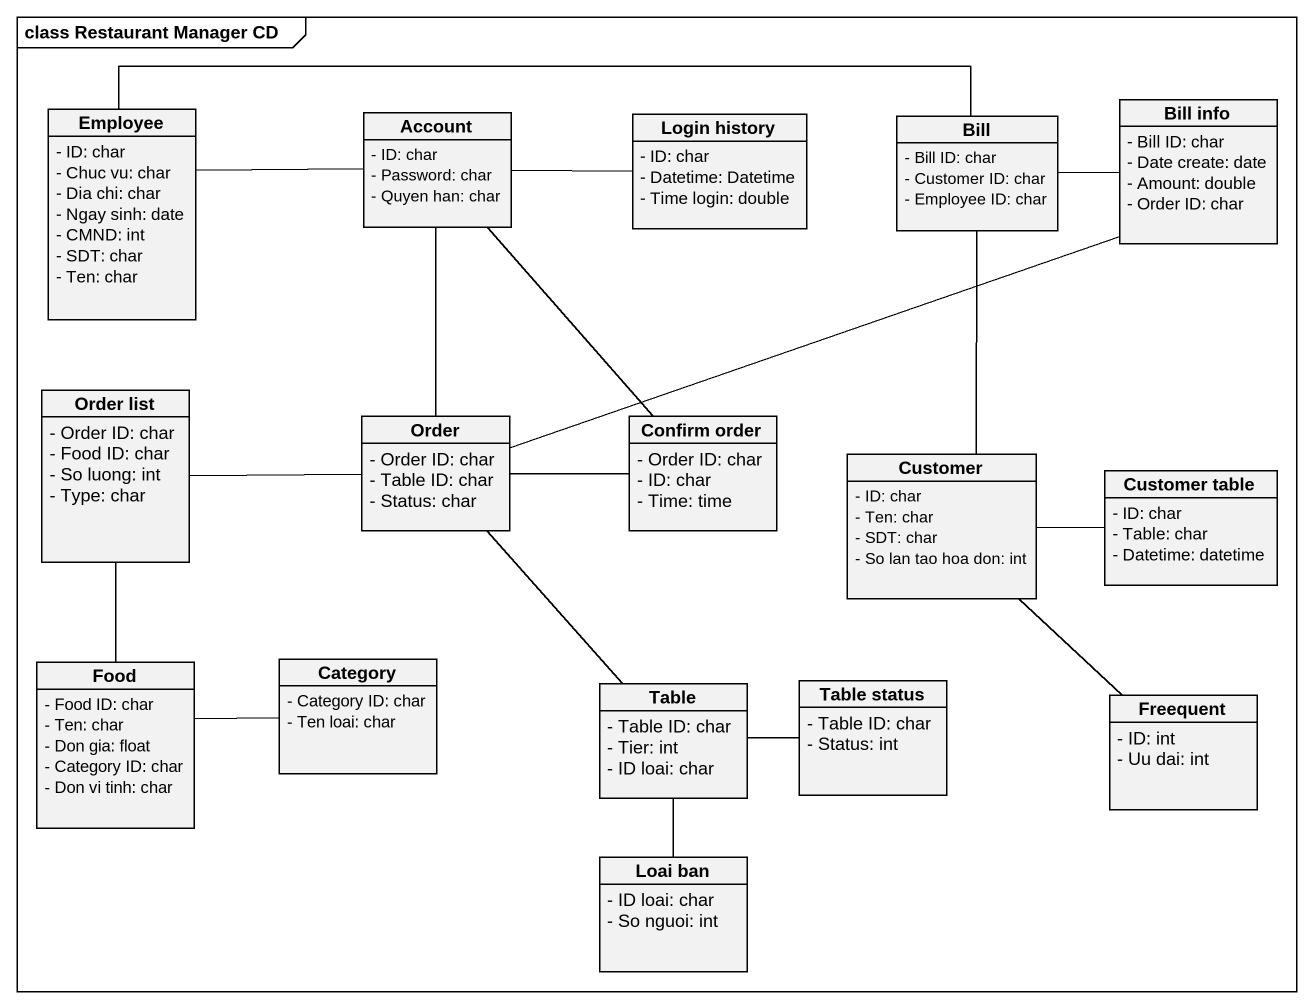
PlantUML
@startuml
mainframe class Restaurant Manager CD
hide circle
hide empty members
skinparam classAttributeIconSize 0
class Employee {
  - ID: char
  - Chuc vu: char
  - Dia chi: char
  - Ngay sinh: date
  - CMND: int
  - SDT: char
  - Ten: char
}
class Account {
  - ID: char
  - Password: char
  - Quyen han: char
}
class "Login history" as Login_history {
  - ID: char
  - Datetime: Datetime
  - Time login: double
}
class Bill {
  - Bill ID: char
  - Customer ID: char
  - Employee ID: char
}
class "Bill info" as Bill_info {
  - Bill ID: char
  - Date create: date
  - Amount: double
  - Order ID: char
}
class "Order list" as Order_list {
  - Order ID: char
  - Food ID: char
  - So luong: int
  - Type: char
}
class Order {
  - Order ID: char
  - Table ID: char
  - Status: char
}
class "Confirm order" as Confirm_order {
  - Order ID: char
  - ID: char
  - Time: time
}
class Customer {
  - ID: char
  - Ten: char
  - SDT: char
  - So lan tao hoa don: int
}
class "Customer table" as Customer_table {
  - ID: char
  - Table: char
  - Datetime: datetime
}
class Food {
  - Food ID: char
  - Ten: char
  - Don gia: float
  - Category ID: char
  - Don vi tinh: char
}
class Category {
  - Category ID: char
  - Ten loai: char
}
class Table {
  - Table ID: char
  - Tier: int
  - ID loai: char
}
class "Table status" as Table_status {
  - Table ID: char
  - Status: int
}
class Freequent {
  - ID: int
  - Uu dai: int
}
class "Loai ban" as Loai_ban {
  - ID loai: char
  - So nguoi: int
}
Employee -right- Account
Employee -right- Bill
Account -right- Login_history
Bill -right- Bill_info
Bill -- Customer
Bill_info -left- Order
Order -up- Account
Order -left- Order_list
Order -right- Confirm_order
Order -- Table
Confirm_order -up- Account
Customer -- Freequent
Customer_table -left- Customer
Food -up- Order_list
Food -right- Category
Table -right- Table_status
Table -- Loai_ban
@enduml
